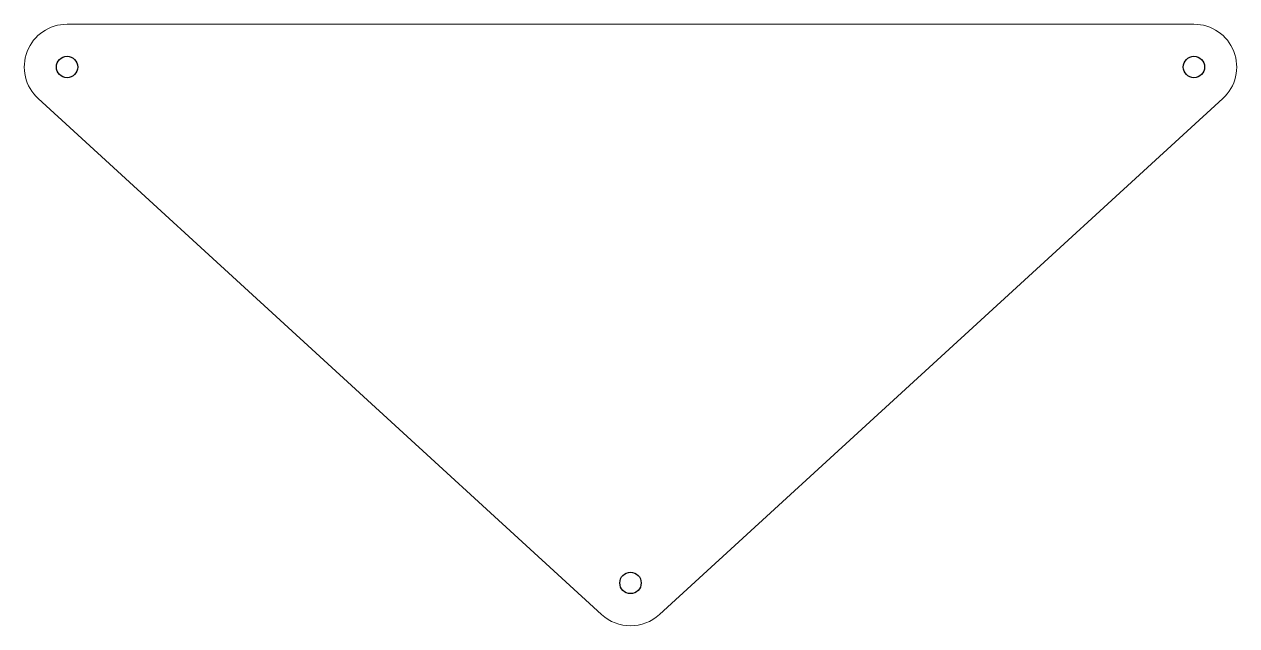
# Model space of a CAD drawing. Header units: millimetres. Extents: x -57 to 57, y -4 to 52.
import ezdxf

# ---------------------------------------------------------------- set-up
doc = ezdxf.new("R2010")
doc.units = ezdxf.units.MM

msp = doc.modelspace()

# ---------------------------------------------------------------- linework, layer by layer
at = {"color": 7, "linetype": 'Continuous', "lineweight": 15}
for p, q in [((-52.62, 52.22), (52.62, 52.22)), ((-2.7, -2.95), (-55.32, 45.27)), ((55.32, 45.27), (2.7, -2.95))]:
    msp.add_line(p, q, dxfattribs=at)
for centre in [(-52.62, 48.22), (52.62, 48.22), (0, 0)]:
    msp.add_circle(centre, 1)
for centre, start, end in [((-52.62, 48.22), 90, 227.5), ((52.62, 48.22), 312.5, 90), ((0, 0), 227.5, 312.5)]:
    msp.add_arc(centre, 4, start, end, dxfattribs=at)

doc.saveas('drawing.dxf')
